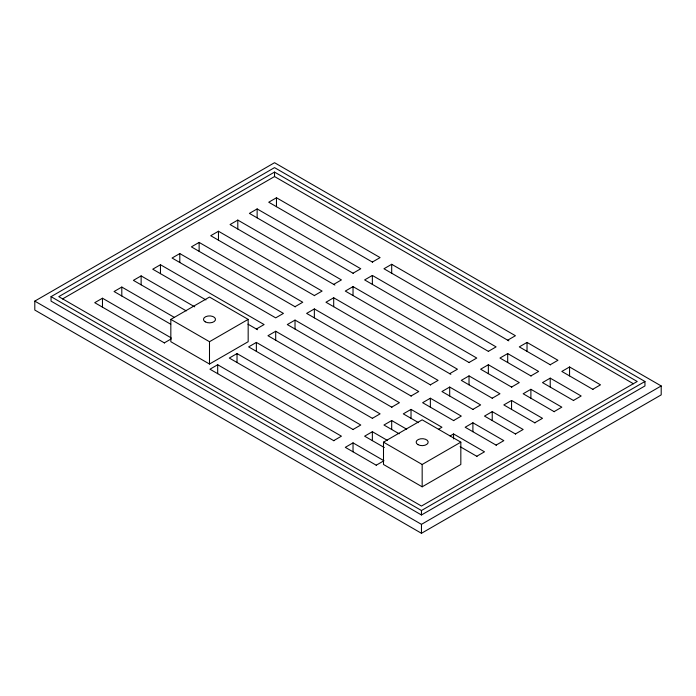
<?xml version="1.0" encoding="UTF-8"?>
<svg xmlns="http://www.w3.org/2000/svg" width="696" height="696" viewBox="0 0 696 696"><rect width="100%" height="100%" fill="white"/><g stroke="black" fill="none" stroke-linecap="round" stroke-linejoin="round"><path stroke-width="1.04" d="M34.8 301.116L274.537 162.707L661.2 385.949L661.2 394.884L421.463 533.293L34.8 310.051L34.8 301.116L421.463 524.358L661.2 385.949M51.043 296.653L274.537 167.623L644.957 381.486L644.957 385.949L421.463 514.979L51.043 301.116L51.043 296.653L421.463 510.516L644.957 381.486M274.537 172.086L58.777 296.653L421.463 506.053L637.223 381.486L274.537 172.086L274.537 176.549L633.464 383.783M62.527 298.949L274.537 176.549M171.129 337.856L102.469 298.219L94.734 302.682L164.543 342.989M174.47 317.463L121.8 287.056L114.066 291.52L170.711 324.223M194.741 306.849L141.131 275.894L133.397 280.358L186.276 310.886M256.363 329.025L264.097 324.562L160.463 264.732L152.737 269.195L205.946 299.915M179.803 253.57L172.069 258.033L275.694 317.863L283.429 313.4L179.803 253.57L179.803 262.496M295.026 306.701L302.76 302.238L199.134 242.408L191.4 246.871L295.295 306.858M314.357 295.539L322.091 291.076L218.466 231.246L210.731 235.709L314.627 295.696M333.697 284.377L341.423 279.914L237.797 220.084L230.063 224.547L334.889 285.064M353.029 273.215L360.763 268.752L257.137 208.922L249.403 213.385L353.29 273.371M372.36 262.053L380.094 257.59L276.469 197.76L268.734 202.223L372.621 262.209M170.833 319.386L209.496 297.061L248.167 319.386L248.167 341.71L209.496 364.034L170.833 341.71L170.833 319.386L209.496 341.71L248.167 319.386M164.334 342.867L171.207 338.9M333.697 440.646L341.423 436.183L217.691 364.739L209.957 369.211L333.923 440.777M353.029 429.484L360.763 425.021L237.023 353.577L229.297 358.048L353.264 429.615M372.36 418.322L380.094 413.859L256.363 342.415L248.629 346.886L372.595 418.453M391.691 407.16L399.426 402.697L275.694 331.261L267.96 335.724L391.926 407.29M411.023 395.998L418.757 391.535L295.026 320.099L287.291 324.562L411.258 396.128M430.363 384.836L438.097 380.373L314.357 308.937L306.623 313.4L430.598 384.966M449.694 373.674L457.429 369.211L333.697 297.775L325.963 302.238L450.869 374.352M469.026 362.512L476.76 358.048L353.029 286.613L345.294 291.076L469.261 362.642M488.357 351.35L496.091 346.886L372.36 275.451L364.626 279.914L488.592 351.48M507.697 340.187L515.423 335.724L391.691 264.289L383.957 268.752L508.863 340.866M376.223 465.198L383.957 460.735L353.029 442.874L345.294 447.345L376.458 465.337M387.359 440.377L372.36 431.711L364.626 436.183L384.314 447.545M406.69 429.215L391.691 420.549L383.957 425.021L399.191 433.808M438.524 429.232L441.96 427.248L411.023 409.387L403.297 413.859L418.522 422.646M453.557 420.549L461.291 416.086L430.363 398.225L422.629 402.697L453.792 420.689M472.897 409.387L480.623 404.924L449.694 387.063L441.96 391.535L473.123 409.526M492.229 398.225L499.963 393.762L469.026 375.901L461.291 380.373L492.463 398.364M511.56 387.063L519.294 382.6L488.357 364.739L480.623 369.211L511.795 387.202M530.891 375.901L538.626 371.438L507.697 353.577L499.963 358.048L531.126 376.04M550.223 364.739L557.957 360.276L527.029 342.415L519.294 346.886L550.458 364.878M383.496 442.16L422.168 419.836L460.83 442.16L460.83 464.484L422.168 486.808L383.496 464.484L383.496 442.16L422.168 464.484L460.83 442.16M450.121 435.931L453.557 433.947L484.494 451.808L476.76 456.272M496.091 445.109L503.826 440.646L472.897 422.785L465.163 427.248L496.326 445.249M515.423 433.947L523.157 429.484L492.229 411.623L484.494 416.086L515.658 434.087M534.763 422.785L542.497 418.322L511.56 400.461L503.826 404.924L534.998 422.924M554.094 411.623L561.829 407.16L530.891 389.299L523.157 393.762L554.329 411.762M573.426 400.461L581.16 395.998L550.223 378.137L542.497 382.6L573.661 400.6M592.757 389.299L600.491 384.836L569.563 366.975L561.829 371.438L592.992 389.438M247.959 324.171L257.555 329.713M460.126 446.667L476.995 456.411M569.563 366.975L569.563 375.901M550.223 378.137L550.223 387.063M530.891 389.299L530.891 398.225M527.029 342.415L527.029 351.35M511.56 400.461L511.56 409.387M507.697 353.577L507.697 362.512M492.229 411.623L492.229 420.549M488.357 364.739L488.357 373.674M472.897 422.785L472.897 431.711M469.026 375.901L469.026 384.836M453.557 433.947L453.557 438.906M449.694 387.063L449.694 395.998M430.363 398.225L430.363 407.16M422.168 464.484L422.168 486.808M421.463 510.516L421.463 514.979M421.463 524.358L421.463 533.293M411.023 409.387L411.023 418.322M391.691 264.289L391.691 273.215M391.691 420.549L391.691 429.484M372.36 275.451L372.36 284.377M372.36 431.711L372.36 440.646M353.029 286.613L353.029 295.539M353.029 442.874L353.029 451.808M333.697 297.775L333.697 306.701M314.357 308.937L314.357 317.863M295.026 320.099L295.026 329.025M276.469 197.76L276.469 206.686M275.694 331.261L275.694 340.187M257.137 208.922L257.137 217.848M256.363 342.415L256.363 351.35M237.797 220.084L237.797 229.01M237.023 353.577L237.023 362.512M218.466 231.246L218.466 240.172M217.691 364.739L217.691 373.674M209.496 341.71L209.496 364.034M199.134 242.408L199.134 251.334M160.463 264.732L160.463 273.659M141.131 275.894L141.131 284.821M121.8 287.056L121.8 295.983M102.469 298.219L102.469 307.145M205.242 321.839A6.012 3.471 0 0 0 215.308 320.282A6.012 3.471 0 0 0 207.939 316.027A6.012 3.471 0 0 0 205.242 321.839M417.913 444.622A6.012 3.471 0 0 0 427.979 443.065A6.012 3.471 0 0 0 420.61 438.811A6.012 3.471 0 0 0 417.913 444.622"/></g></svg>
